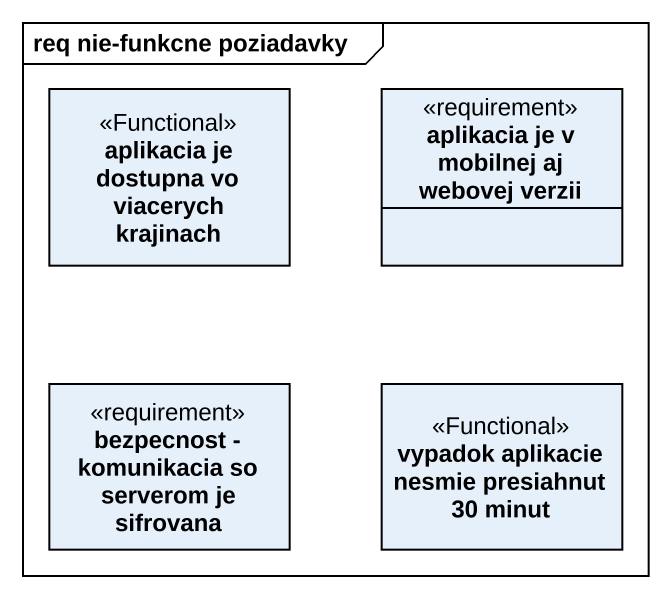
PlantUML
@startuml
mainframe req nie-funkcne poziadavky
hide circle
hide empty members
class "aplikacia je dostupna vo viacerych krajinach" as aplikacia_je_dostupna_vo <<Functional>>
class "aplikacia je v mobilnej aj webovej verzii" as aplikacia_je_v_mobilnej_aj <<requirement>>
class "bezpecnost - komunikacia so serverom je sifrovana" as bezpecnost_komunikacia_so <<requirement>>
class "vypadok aplikacie nesmie presiahnut 30 minut" as vypadok_aplikacie_nesmie <<Functional>>
@enduml
